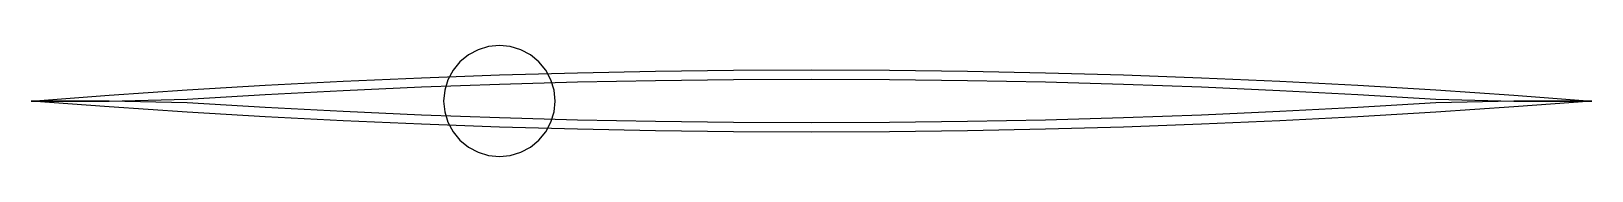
# Model space of a CAD drawing. Header units: metres. Extents: x 0 to 84, y -3 to 3.
import ezdxf

# ---------------------------------------------------------------- set-up
doc = ezdxf.new("R2010")
doc.units = ezdxf.units.M

msp = doc.modelspace()

# ---------------------------------------------------------------- linework, layer by layer
for points in [[(28.2, 0), (28.142, 0.585), (27.972, 1.148), (27.694, 1.667), (27.321, 2.121), (26.867, 2.494), (26.348, 2.772), (25.785, 2.942), (25.2, 3), (24.615, 2.942), (24.052, 2.772), (23.533, 2.494), (23.079, 2.121), (22.706, 1.667), (22.428, 1.148), (22.258, 0.585), (22.2, 0), (22.258, -0.585), (22.428, -1.148), (22.706, -1.667), (23.079, -2.121), (23.533, -2.494), (24.052, -2.772), (24.615, -2.942), (25.2, -3), (25.785, -2.942), (26.348, -2.772), (26.867, -2.494), (27.321, -2.121), (27.694, -1.667), (27.972, -1.148), (28.142, -0.585)], [(0, 0), (4.2, 0.319), (8.4, 0.605), (12.6, 0.857), (16.8, 1.075), (21, 1.26), (25.2, 1.411), (29.4, 1.529), (33.6, 1.613), (37.8, 1.663), (42, 1.68), (46.2, 1.663), (50.4, 1.613), (54.6, 1.529), (58.8, 1.411), (63, 1.26), (67.2, 1.075), (71.4, 0.857), (75.6, 0.605), (79.8, 0.319), (84, 0), (84, 0), (79.8, -0.319), (75.6, -0.605), (71.4, -0.857), (67.2, -1.075), (63, -1.26), (58.8, -1.411), (54.6, -1.529), (50.4, -1.613), (46.2, -1.663), (42, -1.68), (37.8, -1.663), (33.6, -1.613), (29.4, -1.529), (25.2, -1.411), (21, -1.26), (16.8, -1.075), (12.6, -0.857), (8.4, -0.605), (4.2, -0.319), (0, 0)], [(0, 0), (4.2, 0), (8.4, 0.105), (12.6, 0.357), (16.8, 0.575), (21, 0.76), (25.2, 0.911), (29.4, 1.029), (33.6, 1.113), (37.8, 1.163), (42, 1.18), (46.2, 1.163), (50.4, 1.113), (54.6, 1.029), (58.8, 0.911), (63, 0.76), (67.2, 0.575), (71.4, 0.357), (75.6, 0.105), (79.8, 0), (84, 0), (84, 0), (79.8, 0), (75.6, -0.105), (71.4, -0.357), (67.2, -0.575), (63, -0.76), (58.8, -0.911), (54.6, -1.029), (50.4, -1.113), (46.2, -1.163), (42, -1.18), (37.8, -1.163), (33.6, -1.113), (29.4, -1.029), (25.2, -0.911), (21, -0.76), (16.8, -0.575), (12.6, -0.357), (8.4, -0.105), (4.2, 0), (0, 0)]]:
    msp.add_lwpolyline(points, close=True)

doc.saveas('drawing.dxf')
